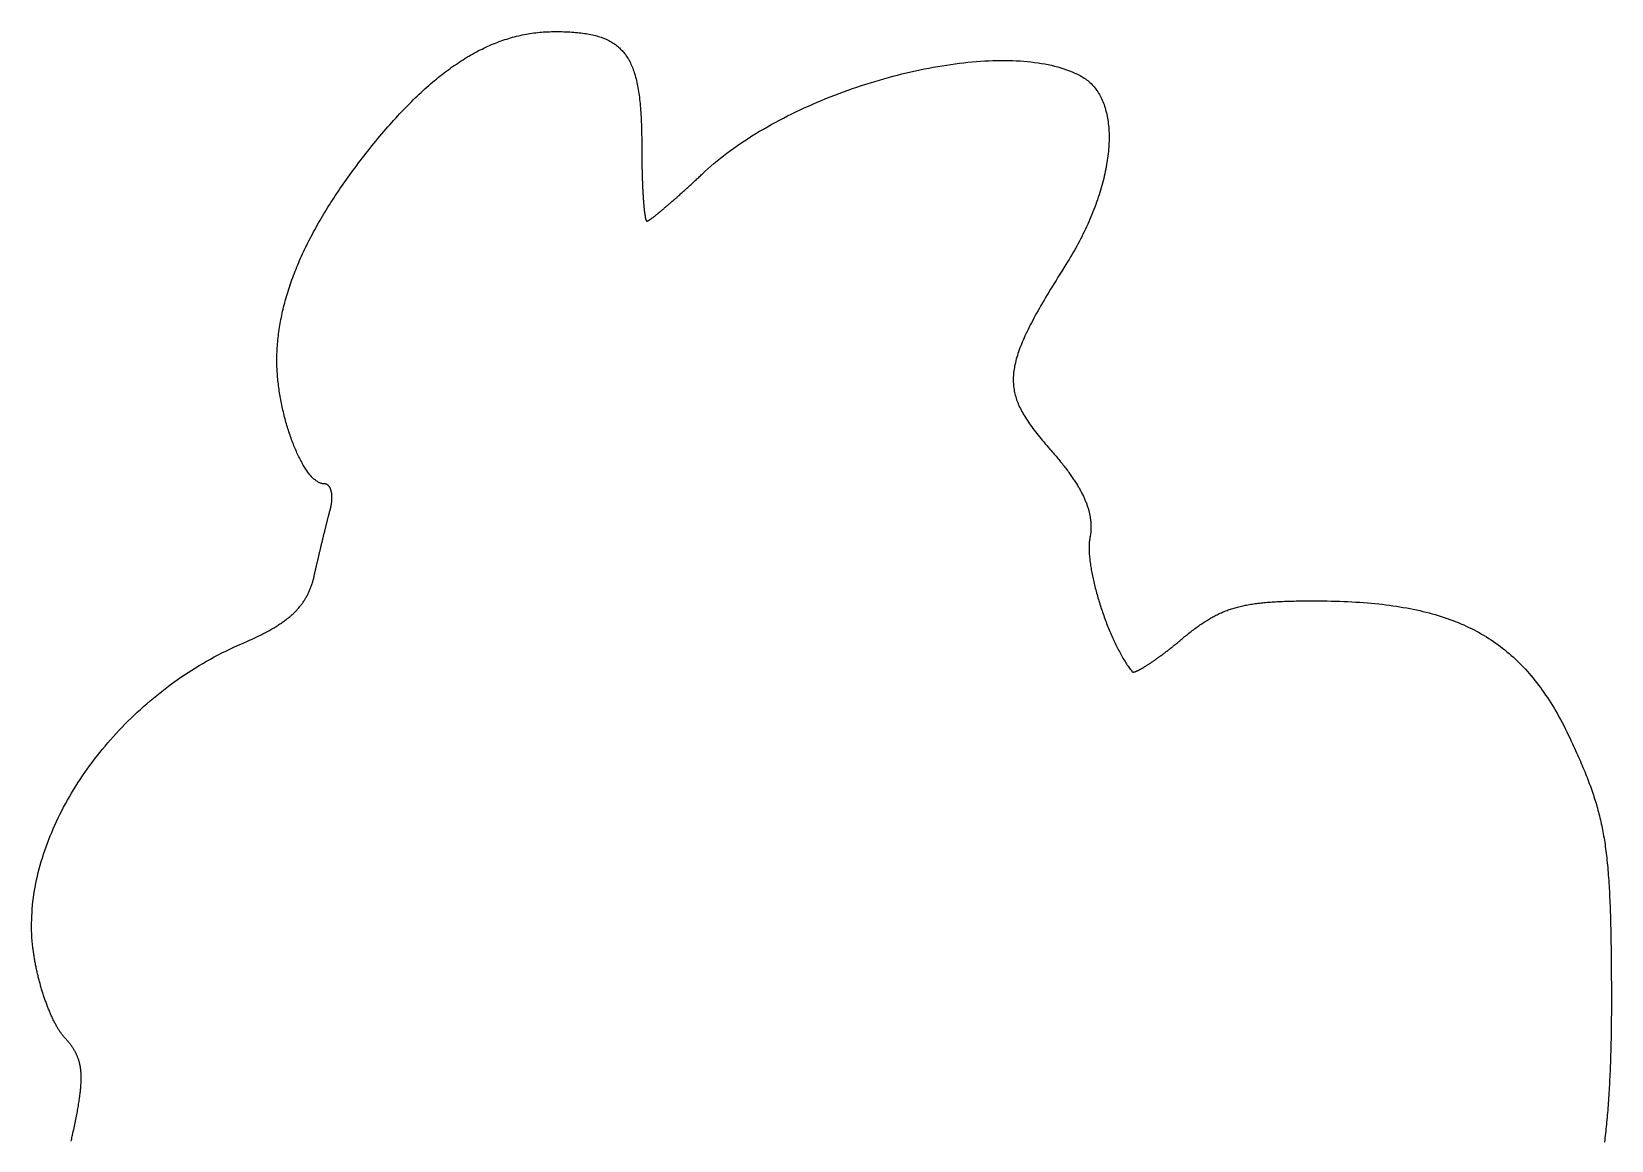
# Model space of a CAD drawing. Extents: x 329 to 438, y 296 to 448.
# Drawn here: x 330 to 438.2, y 371.8 to 447.8 of the extents above; entities that cross this region are included whole.
import ezdxf

# ---------------------------------------------------------------- set-up
doc = ezdxf.new("R2010")
doc.units = 0
doc.layers.get('0').update_dxf_attribs({"linetype": 'CONTINUOUS'})

msp = doc.modelspace()

# ---------------------------------------------------------------- linework, layer by layer
at = {"color": 7}
msp.add_polyline3d([(332.686, 371.766, 0), (332.706, 371.852, 0), (332.726, 371.938, 0), (332.745, 372.023, 0), (332.764, 372.107, 0), (332.782, 372.191, 0), (332.808, 372.309, 0), (332.835, 372.435, 0), (332.862, 372.56, 0), (332.888, 372.682, 0), (332.913, 372.802, 0), (332.938, 372.92, 0), (332.962, 373.037, 0), (332.986, 373.151, 0), (333.009, 373.264, 0), (333.031, 373.375, 0), (333.052, 373.485, 0), (333.073, 373.592, 0), (333.093, 373.698, 0), (333.113, 373.802, 0), (333.131, 373.904, 0), (333.149, 374.005, 0), (333.167, 374.104, 0), (333.184, 374.202, 0), (333.2, 374.298, 0), (333.215, 374.392, 0), (333.23, 374.485, 0), (333.244, 374.577, 0), (333.257, 374.666, 0), (333.27, 374.755, 0), (333.282, 374.842, 0), (333.293, 374.928, 0), (333.304, 375.012, 0), (333.314, 375.095, 0), (333.323, 375.176, 0), (333.332, 375.257, 0), (333.339, 375.335, 0), (333.346, 375.413, 0), (333.353, 375.49, 0), (333.359, 375.565, 0), (333.363, 375.639, 0), (333.368, 375.712, 0), (333.371, 375.784, 0), (333.374, 375.854, 0), (333.376, 375.924, 0), (333.378, 375.992, 0), (333.378, 376.06, 0), (333.378, 376.126, 0), (333.377, 376.192, 0), (333.376, 376.256, 0), (333.374, 376.32, 0), (333.371, 376.382, 0), (333.367, 376.444, 0), (333.362, 376.505, 0), (333.357, 376.565, 0), (333.351, 376.624, 0), (333.345, 376.683, 0), (333.337, 376.74, 0), (333.329, 376.797, 0), (333.32, 376.853, 0), (333.31, 376.909, 0), (333.3, 376.964, 0), (333.289, 377.018, 0), (333.277, 377.071, 0), (333.264, 377.124, 0), (333.251, 377.176, 0), (333.236, 377.228, 0), (333.221, 377.279, 0), (333.205, 377.33, 0), (333.189, 377.38, 0), (333.172, 377.43, 0), (333.153, 377.479, 0), (333.134, 377.528, 0), (333.115, 377.577, 0), (333.094, 377.625, 0), (333.073, 377.673, 0), (333.051, 377.72, 0), (333.028, 377.768, 0), (333.005, 377.815, 0), (332.98, 377.861, 0), (332.955, 377.908, 0), (332.929, 377.954, 0), (332.902, 378.001, 0), (332.875, 378.047, 0), (332.846, 378.093, 0), (332.817, 378.138, 0), (332.787, 378.184, 0), (332.756, 378.23, 0), (332.724, 378.276, 0), (332.692, 378.321, 0), (332.659, 378.367, 0), (332.625, 378.413, 0), (332.59, 378.459, 0), (332.554, 378.505, 0), (332.517, 378.551, 0), (332.48, 378.597, 0), (332.442, 378.643, 0), (332.403, 378.69, 0), (332.363, 378.737, 0), (332.322, 378.784, 0), (332.28, 378.831, 0), (332.238, 378.879, 0), (332.198, 378.924, 0), (332.169, 378.956, 0), (332.141, 378.989, 0), (332.113, 379.023, 0), (332.084, 379.059, 0), (332.056, 379.095, 0), (332.028, 379.132, 0), (331.999, 379.171, 0), (331.971, 379.21, 0), (331.943, 379.251, 0), (331.914, 379.293, 0), (331.886, 379.335, 0), (331.858, 379.379, 0), (331.829, 379.423, 0), (331.801, 379.469, 0), (331.773, 379.515, 0), (331.745, 379.563, 0), (331.717, 379.611, 0), (331.689, 379.66, 0), (331.661, 379.71, 0), (331.633, 379.761, 0), (331.605, 379.813, 0), (331.577, 379.866, 0), (331.549, 379.919, 0), (331.521, 379.973, 0), (331.494, 380.028, 0), (331.466, 380.084, 0), (331.439, 380.141, 0), (331.412, 380.198, 0), (331.384, 380.256, 0), (331.357, 380.315, 0), (331.33, 380.375, 0), (331.303, 380.435, 0), (331.277, 380.496, 0), (331.25, 380.557, 0), (331.224, 380.619, 0), (331.197, 380.682, 0), (331.171, 380.746, 0), (331.145, 380.81, 0), (331.119, 380.875, 0), (331.094, 380.94, 0), (331.068, 381.006, 0), (331.043, 381.072, 0), (331.017, 381.139, 0), (330.992, 381.207, 0), (330.967, 381.274, 0), (330.943, 381.343, 0), (330.918, 381.412, 0), (330.894, 381.481, 0), (330.87, 381.551, 0), (330.846, 381.621, 0), (330.823, 381.692, 0), (330.799, 381.763, 0), (330.776, 381.835, 0), (330.753, 381.907, 0), (330.73, 381.979, 0), (330.708, 382.051, 0), (330.685, 382.124, 0), (330.663, 382.198, 0), (330.642, 382.271, 0), (330.62, 382.345, 0), (330.599, 382.419, 0), (330.578, 382.494, 0), (330.557, 382.568, 0), (330.537, 382.643, 0), (330.517, 382.718, 0), (330.497, 382.794, 0), (330.478, 382.869, 0), (330.458, 382.945, 0), (330.439, 383.021, 0), (330.421, 383.096, 0), (330.403, 383.173, 0), (330.385, 383.249, 0), (330.367, 383.325, 0), (330.35, 383.402, 0), (330.333, 383.478, 0), (330.316, 383.555, 0), (330.3, 383.631, 0), (330.284, 383.708, 0), (330.268, 383.785, 0), (330.253, 383.861, 0), (330.238, 383.938, 0), (330.223, 384.015, 0), (330.209, 384.091, 0), (330.196, 384.168, 0), (330.182, 384.244, 0), (330.169, 384.321, 0), (330.157, 384.397, 0), (330.144, 384.473, 0), (330.133, 384.549, 0), (330.121, 384.625, 0), (330.11, 384.701, 0), (330.1, 384.776, 0), (330.09, 384.852, 0), (330.08, 384.927, 0), (330.071, 385.002, 0), (330.062, 385.077, 0), (330.044, 385.246, 0), (330.021, 385.487, 0), (330.004, 385.73, 0), (329.991, 385.973, 0), (329.982, 386.217, 0), (329.978, 386.462, 0), (329.979, 386.707, 0), (329.984, 386.953, 0), (329.993, 387.2, 0), (330.007, 387.447, 0), (330.025, 387.695, 0), (330.048, 387.943, 0), (330.074, 388.192, 0), (330.105, 388.441, 0), (330.141, 388.691, 0), (330.18, 388.94, 0), (330.224, 389.19, 0), (330.271, 389.44, 0), (330.323, 389.69, 0), (330.379, 389.941, 0), (330.439, 390.191, 0), (330.503, 390.441, 0), (330.571, 390.692, 0), (330.642, 390.942, 0), (330.718, 391.192, 0), (330.798, 391.442, 0), (330.881, 391.692, 0), (330.968, 391.941, 0), (331.059, 392.19, 0), (331.154, 392.439, 0), (331.253, 392.687, 0), (331.355, 392.935, 0), (331.46, 393.183, 0), (331.57, 393.429, 0), (331.683, 393.676, 0), (331.799, 393.921, 0), (331.92, 394.166, 0), (332.043, 394.41, 0), (332.17, 394.654, 0), (332.301, 394.896, 0), (332.434, 395.138, 0), (332.572, 395.379, 0), (332.712, 395.619, 0), (332.856, 395.857, 0), (333.003, 396.095, 0), (333.154, 396.332, 0), (333.307, 396.567, 0), (333.464, 396.802, 0), (333.624, 397.035, 0), (333.787, 397.266, 0), (333.953, 397.497, 0), (334.122, 397.726, 0), (334.294, 397.954, 0), (334.469, 398.18, 0), (334.647, 398.404, 0), (334.828, 398.627, 0), (335.012, 398.849, 0), (335.199, 399.069, 0), (335.388, 399.287, 0), (335.581, 399.503, 0), (335.776, 399.718, 0), (335.974, 399.931, 0), (336.174, 400.142, 0), (336.378, 400.351, 0), (336.583, 400.558, 0), (336.792, 400.763, 0), (337.003, 400.965, 0), (337.216, 401.166, 0), (337.432, 401.365, 0), (337.651, 401.561, 0), (337.872, 401.755, 0), (338.095, 401.947, 0), (338.321, 402.137, 0), (338.549, 402.324, 0), (338.78, 402.508, 0), (339.012, 402.691, 0), (339.247, 402.87, 0), (339.484, 403.047, 0), (339.724, 403.222, 0), (339.965, 403.394, 0), (340.209, 403.563, 0), (340.455, 403.729, 0), (340.703, 403.893, 0), (340.952, 404.053, 0), (341.204, 404.211, 0), (341.458, 404.366, 0), (341.714, 404.518, 0), (341.971, 404.667, 0), (342.231, 404.812, 0), (342.492, 404.955, 0), (342.756, 405.094, 0), (343.02, 405.231, 0), (343.287, 405.363, 0), (343.556, 405.493, 0), (343.826, 405.619, 0), (344.097, 405.742, 0), (344.371, 405.862, 0), (344.478, 405.908, 0), (344.577, 405.951, 0), (344.675, 405.994, 0), (344.772, 406.037, 0), (344.867, 406.08, 0), (344.961, 406.122, 0), (345.054, 406.165, 0), (345.146, 406.207, 0), (345.236, 406.249, 0), (345.325, 406.292, 0), (345.413, 406.334, 0), (345.5, 406.376, 0), (345.586, 406.418, 0), (345.67, 406.46, 0), (345.753, 406.502, 0), (345.835, 406.544, 0), (345.916, 406.586, 0), (345.996, 406.628, 0), (346.075, 406.67, 0), (346.152, 406.712, 0), (346.229, 406.754, 0), (346.304, 406.796, 0), (346.378, 406.838, 0), (346.451, 406.88, 0), (346.523, 406.922, 0), (346.594, 406.964, 0), (346.663, 407.006, 0), (346.732, 407.048, 0), (346.8, 407.091, 0), (346.866, 407.133, 0), (346.932, 407.176, 0), (346.996, 407.218, 0), (347.06, 407.261, 0), (347.122, 407.303, 0), (347.183, 407.346, 0), (347.244, 407.389, 0), (347.303, 407.432, 0), (347.362, 407.476, 0), (347.419, 407.519, 0), (347.476, 407.563, 0), (347.531, 407.606, 0), (347.586, 407.65, 0), (347.639, 407.694, 0), (347.692, 407.738, 0), (347.744, 407.783, 0), (347.794, 407.828, 0), (347.844, 407.872, 0), (347.893, 407.917, 0), (347.941, 407.963, 0), (347.989, 408.008, 0), (348.035, 408.054, 0), (348.08, 408.1, 0), (348.125, 408.146, 0), (348.169, 408.193, 0), (348.211, 408.24, 0), (348.253, 408.287, 0), (348.295, 408.334, 0), (348.335, 408.382, 0), (348.375, 408.429, 0), (348.413, 408.478, 0), (348.451, 408.526, 0), (348.488, 408.575, 0), (348.525, 408.624, 0), (348.56, 408.674, 0), (348.595, 408.724, 0), (348.629, 408.774, 0), (348.662, 408.825, 0), (348.695, 408.876, 0), (348.727, 408.927, 0), (348.758, 408.979, 0), (348.788, 409.031, 0), (348.818, 409.083, 0), (348.847, 409.136, 0), (348.875, 409.19, 0), (348.903, 409.244, 0), (348.93, 409.298, 0), (348.956, 409.352, 0), (348.982, 409.408, 0), (349.007, 409.463, 0), (349.031, 409.519, 0), (349.055, 409.576, 0), (349.078, 409.633, 0), (349.1, 409.69, 0), (349.122, 409.748, 0), (349.143, 409.806, 0), (349.164, 409.865, 0), (349.184, 409.925, 0), (349.203, 409.985, 0), (349.222, 410.045, 0), (349.24, 410.106, 0), (349.258, 410.168, 0), (349.275, 410.23, 0), (349.292, 410.293, 0), (349.308, 410.356, 0), (349.324, 410.42, 0), (349.339, 410.485, 0), (349.352, 410.544, 0), (349.363, 410.592, 0), (349.374, 410.64, 0), (349.385, 410.689, 0), (349.396, 410.738, 0), (349.407, 410.787, 0), (349.418, 410.836, 0), (349.429, 410.886, 0), (349.44, 410.936, 0), (349.452, 410.987, 0), (349.463, 411.037, 0), (349.475, 411.088, 0), (349.487, 411.139, 0), (349.498, 411.19, 0), (349.51, 411.241, 0), (349.522, 411.293, 0), (349.534, 411.344, 0), (349.546, 411.396, 0), (349.558, 411.448, 0), (349.57, 411.5, 0), (349.582, 411.552, 0), (349.594, 411.605, 0), (349.606, 411.657, 0), (349.618, 411.71, 0), (349.631, 411.762, 0), (349.643, 411.815, 0), (349.655, 411.867, 0), (349.667, 411.92, 0), (349.68, 411.973, 0), (349.692, 412.026, 0), (349.705, 412.079, 0), (349.717, 412.131, 0), (349.73, 412.184, 0), (349.742, 412.237, 0), (349.755, 412.29, 0), (349.767, 412.343, 0), (349.78, 412.395, 0), (349.792, 412.448, 0), (349.805, 412.5, 0), (349.817, 412.553, 0), (349.83, 412.605, 0), (349.842, 412.658, 0), (349.855, 412.71, 0), (349.867, 412.762, 0), (349.879, 412.814, 0), (349.892, 412.866, 0), (349.904, 412.917, 0), (349.917, 412.969, 0), (349.929, 413.02, 0), (349.941, 413.071, 0), (349.954, 413.122, 0), (349.966, 413.173, 0), (349.978, 413.223, 0), (349.991, 413.273, 0), (350.003, 413.323, 0), (350.015, 413.373, 0), (350.027, 413.423, 0), (350.039, 413.472, 0), (350.051, 413.521, 0), (350.063, 413.57, 0), (350.075, 413.618, 0), (350.087, 413.666, 0), (350.098, 413.714, 0), (350.11, 413.761, 0), (350.122, 413.808, 0), (350.133, 413.855, 0), (350.145, 413.901, 0), (350.156, 413.947, 0), (350.168, 413.993, 0), (350.179, 414.038, 0), (350.19, 414.083, 0), (350.201, 414.127, 0), (350.212, 414.171, 0), (350.223, 414.214, 0), (350.234, 414.257, 0), (350.245, 414.3, 0), (350.256, 414.342, 0), (350.266, 414.383, 0), (350.277, 414.425, 0), (350.287, 414.465, 0), (350.297, 414.505, 0), (350.307, 414.545, 0), (350.317, 414.584, 0), (350.327, 414.622, 0), (350.337, 414.66, 0), (350.347, 414.698, 0), (350.356, 414.734, 0), (350.366, 414.771, 0), (350.375, 414.806, 0), (350.384, 414.841, 0), (350.393, 414.875, 0), (350.402, 414.909, 0), (350.411, 414.942, 0), (350.42, 414.975, 0), (350.428, 415.006, 0), (350.437, 415.038, 0), (350.445, 415.068, 0), (350.453, 415.098, 0), (350.461, 415.128, 0), (350.468, 415.157, 0), (350.475, 415.187, 0), (350.482, 415.216, 0), (350.489, 415.245, 0), (350.495, 415.274, 0), (350.501, 415.303, 0), (350.507, 415.332, 0), (350.512, 415.361, 0), (350.517, 415.389, 0), (350.522, 415.418, 0), (350.527, 415.446, 0), (350.531, 415.474, 0), (350.535, 415.502, 0), (350.539, 415.53, 0), (350.542, 415.557, 0), (350.546, 415.584, 0), (350.549, 415.612, 0), (350.551, 415.639, 0), (350.554, 415.665, 0), (350.556, 415.692, 0), (350.557, 415.718, 0), (350.559, 415.745, 0), (350.56, 415.77, 0), (350.561, 415.796, 0), (350.562, 415.822, 0), (350.563, 415.847, 0), (350.563, 415.872, 0), (350.563, 415.897, 0), (350.563, 415.922, 0), (350.562, 415.946, 0), (350.561, 415.97, 0), (350.56, 415.994, 0), (350.559, 416.018, 0), (350.557, 416.041, 0), (350.555, 416.064, 0), (350.553, 416.087, 0), (350.551, 416.11, 0), (350.548, 416.132, 0), (350.545, 416.154, 0), (350.542, 416.176, 0), (350.539, 416.197, 0), (350.535, 416.219, 0), (350.531, 416.24, 0), (350.527, 416.26, 0), (350.523, 416.28, 0), (350.518, 416.3, 0), (350.513, 416.32, 0), (350.508, 416.34, 0), (350.503, 416.359, 0), (350.497, 416.377, 0), (350.492, 416.396, 0), (350.486, 416.414, 0), (350.479, 416.432, 0), (350.473, 416.449, 0), (350.466, 416.466, 0), (350.459, 416.483, 0), (350.452, 416.5, 0), (350.444, 416.516, 0), (350.436, 416.531, 0), (350.429, 416.547, 0), (350.42, 416.562, 0), (350.412, 416.576, 0), (350.403, 416.591, 0), (350.394, 416.604, 0), (350.385, 416.618, 0), (350.376, 416.631, 0), (350.367, 416.644, 0), (350.357, 416.656, 0), (350.347, 416.668, 0), (350.337, 416.68, 0), (350.326, 416.691, 0), (350.316, 416.701, 0), (350.305, 416.712, 0), (350.294, 416.722, 0), (350.282, 416.731, 0), (350.271, 416.74, 0), (350.259, 416.749, 0), (350.247, 416.757, 0), (350.235, 416.765, 0), (350.223, 416.772, 0), (350.21, 416.779, 0), (350.197, 416.785, 0), (350.184, 416.791, 0), (350.171, 416.797, 0), (350.158, 416.802, 0), (350.144, 416.806, 0), (350.13, 416.81, 0), (350.116, 416.814, 0), (350.102, 416.817, 0), (350.088, 416.82, 0), (350.073, 416.822, 0), (350.058, 416.824, 0), (350.043, 416.825, 0), (350.028, 416.825, 0), (350.009, 416.826, 0), (349.965, 416.828, 0), (349.92, 416.832, 0), (349.876, 416.84, 0), (349.831, 416.851, 0), (349.786, 416.865, 0), (349.741, 416.882, 0), (349.696, 416.901, 0), (349.651, 416.923, 0), (349.605, 416.948, 0), (349.559, 416.975, 0), (349.514, 417.006, 0), (349.468, 417.039, 0), (349.422, 417.074, 0), (349.376, 417.112, 0), (349.33, 417.152, 0), (349.284, 417.195, 0), (349.238, 417.241, 0), (349.191, 417.289, 0), (349.145, 417.339, 0), (349.099, 417.391, 0), (349.053, 417.446, 0), (349.007, 417.503, 0), (348.961, 417.562, 0), (348.915, 417.623, 0), (348.87, 417.686, 0), (348.824, 417.752, 0), (348.778, 417.819, 0), (348.733, 417.889, 0), (348.688, 417.96, 0), (348.643, 418.034, 0), (348.598, 418.109, 0), (348.553, 418.186, 0), (348.509, 418.265, 0), (348.465, 418.346, 0), (348.421, 418.428, 0), (348.377, 418.512, 0), (348.333, 418.598, 0), (348.29, 418.685, 0), (348.247, 418.774, 0), (348.205, 418.865, 0), (348.163, 418.957, 0), (348.121, 419.05, 0), (348.079, 419.145, 0), (348.038, 419.241, 0), (347.997, 419.339, 0), (347.957, 419.438, 0), (347.917, 419.538, 0), (347.878, 419.639, 0), (347.839, 419.742, 0), (347.8, 419.846, 0), (347.762, 419.951, 0), (347.725, 420.057, 0), (347.688, 420.164, 0), (347.651, 420.271, 0), (347.615, 420.38, 0), (347.58, 420.49, 0), (347.545, 420.601, 0), (347.51, 420.713, 0), (347.477, 420.825, 0), (347.444, 420.938, 0), (347.411, 421.052, 0), (347.379, 421.167, 0), (347.348, 421.282, 0), (347.318, 421.398, 0), (347.288, 421.514, 0), (347.259, 421.631, 0), (347.231, 421.748, 0), (347.203, 421.866, 0), (347.176, 421.985, 0), (347.15, 422.103, 0), (347.125, 422.222, 0), (347.1, 422.342, 0), (347.076, 422.461, 0), (347.053, 422.581, 0), (347.031, 422.701, 0), (347.01, 422.821, 0), (346.99, 422.942, 0), (346.97, 423.062, 0), (346.952, 423.182, 0), (346.934, 423.303, 0), (346.917, 423.423, 0), (346.901, 423.543, 0), (346.887, 423.663, 0), (346.873, 423.783, 0), (346.86, 423.903, 0), (346.848, 424.023, 0), (346.837, 424.142, 0), (346.827, 424.261, 0), (346.818, 424.38, 0), (346.81, 424.498, 0), (346.804, 424.616, 0), (346.798, 424.733, 0), (346.794, 424.85, 0), (346.79, 424.966, 0), (346.788, 425.082, 0), (346.787, 425.197, 0), (346.787, 425.323, 0), (346.788, 425.459, 0), (346.791, 425.595, 0), (346.795, 425.732, 0), (346.8, 425.869, 0), (346.807, 426.006, 0), (346.815, 426.144, 0), (346.824, 426.281, 0), (346.834, 426.419, 0), (346.846, 426.557, 0), (346.86, 426.695, 0), (346.874, 426.834, 0), (346.89, 426.973, 0), (346.907, 427.112, 0), (346.926, 427.251, 0), (346.945, 427.39, 0), (346.967, 427.53, 0), (346.989, 427.67, 0), (347.013, 427.81, 0), (347.038, 427.95, 0), (347.064, 428.091, 0), (347.092, 428.232, 0), (347.121, 428.373, 0), (347.152, 428.514, 0), (347.183, 428.656, 0), (347.216, 428.798, 0), (347.251, 428.94, 0), (347.287, 429.083, 0), (347.324, 429.225, 0), (347.362, 429.368, 0), (347.402, 429.511, 0), (347.443, 429.655, 0), (347.485, 429.798, 0), (347.529, 429.942, 0), (347.574, 430.087, 0), (347.621, 430.231, 0), (347.669, 430.376, 0), (347.718, 430.521, 0), (347.768, 430.666, 0), (347.82, 430.812, 0), (347.873, 430.958, 0), (347.928, 431.104, 0), (347.984, 431.251, 0), (348.041, 431.397, 0), (348.099, 431.544, 0), (348.159, 431.692, 0), (348.22, 431.839, 0), (348.283, 431.987, 0), (348.347, 432.135, 0), (348.412, 432.284, 0), (348.479, 432.433, 0), (348.547, 432.582, 0), (348.616, 432.731, 0), (348.687, 432.881, 0), (348.759, 433.031, 0), (348.832, 433.181, 0), (348.907, 433.332, 0), (348.983, 433.483, 0), (349.061, 433.634, 0), (349.14, 433.786, 0), (349.22, 433.938, 0), (349.301, 434.09, 0), (349.384, 434.242, 0), (349.469, 434.395, 0), (349.554, 434.548, 0), (349.641, 434.702, 0), (349.73, 434.856, 0), (349.819, 435.01, 0), (349.91, 435.164, 0), (350.003, 435.319, 0), (350.097, 435.474, 0), (350.192, 435.63, 0), (350.289, 435.786, 0), (350.387, 435.942, 0), (350.486, 436.098, 0), (350.587, 436.255, 0), (350.689, 436.413, 0), (350.792, 436.57, 0), (350.897, 436.728, 0), (351.003, 436.886, 0), (351.111, 437.045, 0), (351.219, 437.204, 0), (351.33, 437.363, 0), (351.441, 437.523, 0), (351.555, 437.683, 0), (351.669, 437.843, 0), (351.785, 438.004, 0), (351.902, 438.165, 0), (352.021, 438.327, 0), (352.141, 438.489, 0), (352.262, 438.651, 0), (352.385, 438.814, 0), (352.509, 438.977, 0), (352.634, 439.14, 0), (352.761, 439.304, 0), (352.889, 439.468, 0), (353.019, 439.632, 0), (353.157, 439.806, 0), (353.295, 439.978, 0), (353.433, 440.148, 0), (353.571, 440.317, 0), (353.708, 440.483, 0), (353.845, 440.647, 0), (353.982, 440.809, 0), (354.118, 440.97, 0), (354.254, 441.128, 0), (354.39, 441.285, 0), (354.526, 441.439, 0), (354.661, 441.591, 0), (354.796, 441.742, 0), (354.931, 441.891, 0), (355.066, 442.037, 0), (355.2, 442.182, 0), (355.334, 442.325, 0), (355.468, 442.466, 0), (355.602, 442.604, 0), (355.735, 442.741, 0), (355.869, 442.877, 0), (356.002, 443.01, 0), (356.135, 443.141, 0), (356.267, 443.27, 0), (356.4, 443.398, 0), (356.532, 443.523, 0), (356.665, 443.647, 0), (356.797, 443.769, 0), (356.929, 443.888, 0), (357.06, 444.006, 0), (357.192, 444.122, 0), (357.323, 444.237, 0), (357.455, 444.349, 0), (357.586, 444.459, 0), (357.717, 444.568, 0), (357.848, 444.675, 0), (357.979, 444.779, 0), (358.11, 444.882, 0), (358.241, 444.984, 0), (358.371, 445.083, 0), (358.502, 445.18, 0), (358.633, 445.276, 0), (358.763, 445.37, 0), (358.893, 445.462, 0), (359.024, 445.552, 0), (359.154, 445.64, 0), (359.284, 445.727, 0), (359.414, 445.811, 0), (359.545, 445.894, 0), (359.675, 445.975, 0), (359.805, 446.055, 0), (359.935, 446.132, 0), (360.065, 446.208, 0), (360.195, 446.282, 0), (360.325, 446.354, 0), (360.455, 446.424, 0), (360.586, 446.492, 0), (360.716, 446.559, 0), (360.846, 446.624, 0), (360.976, 446.687, 0), (361.107, 446.749, 0), (361.237, 446.809, 0), (361.367, 446.866, 0), (361.498, 446.923, 0), (361.628, 446.977, 0), (361.759, 447.03, 0), (361.89, 447.081, 0), (362.02, 447.13, 0), (362.151, 447.177, 0), (362.282, 447.223, 0), (362.413, 447.267, 0), (362.545, 447.309, 0), (362.676, 447.35, 0), (362.807, 447.389, 0), (362.939, 447.426, 0), (363.071, 447.461, 0), (363.203, 447.495, 0), (363.335, 447.527, 0), (363.467, 447.558, 0), (363.599, 447.586, 0), (363.732, 447.613, 0), (363.864, 447.639, 0), (363.997, 447.662, 0), (364.13, 447.684, 0), (364.263, 447.704, 0), (364.397, 447.723, 0), (364.53, 447.74, 0), (364.664, 447.755, 0), (364.798, 447.769, 0), (364.933, 447.781, 0), (365.067, 447.791, 0), (365.202, 447.8, 0), (365.337, 447.807, 0), (365.472, 447.812, 0), (365.608, 447.816, 0), (365.743, 447.818, 0), (365.883, 447.819, 0), (366.031, 447.819, 0), (366.176, 447.817, 0), (366.319, 447.815, 0), (366.459, 447.811, 0), (366.598, 447.807, 0), (366.734, 447.801, 0), (366.867, 447.794, 0), (366.999, 447.786, 0), (367.128, 447.777, 0), (367.255, 447.767, 0), (367.38, 447.756, 0), (367.503, 447.743, 0), (367.623, 447.73, 0), (367.742, 447.715, 0), (367.858, 447.699, 0), (367.972, 447.681, 0), (368.084, 447.662, 0), (368.194, 447.642, 0), (368.302, 447.621, 0), (368.408, 447.598, 0), (368.512, 447.574, 0), (368.614, 447.548, 0), (368.714, 447.521, 0), (368.812, 447.492, 0), (368.908, 447.462, 0), (369.002, 447.431, 0), (369.094, 447.397, 0), (369.185, 447.363, 0), (369.273, 447.327, 0), (369.359, 447.289, 0), (369.444, 447.249, 0), (369.527, 447.208, 0), (369.608, 447.166, 0), (369.687, 447.121, 0), (369.765, 447.075, 0), (369.84, 447.027, 0), (369.914, 446.978, 0), (369.986, 446.927, 0), (370.057, 446.873, 0), (370.126, 446.819, 0), (370.193, 446.762, 0), (370.258, 446.703, 0), (370.322, 446.643, 0), (370.384, 446.58, 0), (370.445, 446.516, 0), (370.503, 446.45, 0), (370.561, 446.382, 0), (370.617, 446.311, 0), (370.671, 446.239, 0), (370.724, 446.165, 0), (370.775, 446.089, 0), (370.824, 446.011, 0), (370.873, 445.93, 0), (370.919, 445.848, 0), (370.965, 445.763, 0), (371.009, 445.676, 0), (371.051, 445.587, 0), (371.092, 445.496, 0), (371.132, 445.402, 0), (371.17, 445.307, 0), (371.207, 445.209, 0), (371.243, 445.109, 0), (371.277, 445.006, 0), (371.31, 444.901, 0), (371.342, 444.794, 0), (371.373, 444.684, 0), (371.402, 444.572, 0), (371.43, 444.458, 0), (371.457, 444.341, 0), (371.483, 444.222, 0), (371.507, 444.1, 0), (371.53, 443.975, 0), (371.553, 443.849, 0), (371.574, 443.719, 0), (371.594, 443.587, 0), (371.612, 443.453, 0), (371.63, 443.315, 0), (371.647, 443.176, 0), (371.663, 443.033, 0), (371.677, 442.888, 0), (371.691, 442.74, 0), (371.704, 442.589, 0), (371.715, 442.436, 0), (371.726, 442.28, 0), (371.736, 442.121, 0), (371.745, 441.959, 0), (371.753, 441.795, 0), (371.76, 441.627, 0), (371.766, 441.457, 0), (371.771, 441.284, 0), (371.776, 441.108, 0), (371.78, 440.929, 0), (371.783, 440.746, 0), (371.785, 440.561, 0), (371.786, 440.373, 0), (371.787, 440.182, 0), (371.787, 440.062, 0), (371.787, 439.972, 0), (371.787, 439.882, 0), (371.787, 439.793, 0), (371.788, 439.704, 0), (371.788, 439.615, 0), (371.789, 439.527, 0), (371.79, 439.439, 0), (371.79, 439.352, 0), (371.791, 439.265, 0), (371.792, 439.179, 0), (371.794, 439.093, 0), (371.795, 439.007, 0), (371.796, 438.922, 0), (371.797, 438.838, 0), (371.799, 438.754, 0), (371.801, 438.671, 0), (371.802, 438.588, 0), (371.804, 438.505, 0), (371.806, 438.424, 0), (371.808, 438.343, 0), (371.81, 438.262, 0), (371.812, 438.182, 0), (371.814, 438.103, 0), (371.816, 438.024, 0), (371.819, 437.946, 0), (371.821, 437.869, 0), (371.824, 437.792, 0), (371.826, 437.716, 0), (371.829, 437.641, 0), (371.832, 437.566, 0), (371.835, 437.492, 0), (371.837, 437.419, 0), (371.84, 437.347, 0), (371.844, 437.275, 0), (371.847, 437.204, 0), (371.85, 437.134, 0), (371.853, 437.065, 0), (371.857, 436.996, 0), (371.86, 436.929, 0), (371.864, 436.862, 0), (371.867, 436.796, 0), (371.871, 436.731, 0), (371.874, 436.667, 0), (371.878, 436.603, 0), (371.882, 436.541, 0), (371.886, 436.479, 0), (371.89, 436.418, 0), (371.894, 436.359, 0), (371.898, 436.3, 0), (371.902, 436.242, 0), (371.907, 436.185, 0), (371.911, 436.129, 0), (371.915, 436.074, 0), (371.92, 436.02, 0), (371.924, 435.967, 0), (371.929, 435.915, 0), (371.933, 435.865, 0), (371.938, 435.815, 0), (371.943, 435.766, 0), (371.947, 435.719, 0), (371.952, 435.672, 0), (371.957, 435.627, 0), (371.962, 435.582, 0), (371.967, 435.539, 0), (371.972, 435.497, 0), (371.977, 435.456, 0), (371.982, 435.416, 0), (371.987, 435.378, 0), (371.992, 435.34, 0), (371.998, 435.304, 0), (372.003, 435.269, 0), (372.008, 435.235, 0), (372.014, 435.203, 0), (372.019, 435.172, 0), (372.025, 435.142, 0), (372.03, 435.113, 0), (372.036, 435.086, 0), (372.041, 435.059, 0), (372.047, 435.035, 0), (372.052, 435.011, 0), (372.058, 434.989, 0), (372.064, 434.968, 0), (372.07, 434.949, 0), (372.075, 434.931, 0), (372.081, 434.914, 0), (372.087, 434.899, 0), (372.093, 434.885, 0), (372.099, 434.872, 0), (372.105, 434.861, 0), (372.111, 434.852, 0), (372.117, 434.844, 0), (372.123, 434.837, 0), (372.129, 434.832, 0), (372.135, 434.828, 0), (372.141, 434.826, 0), (372.147, 434.826, 0), (372.154, 434.826, 0), (372.162, 434.828, 0), (372.171, 434.83, 0), (372.18, 434.834, 0), (372.191, 434.838, 0), (372.202, 434.843, 0), (372.215, 434.849, 0), (372.228, 434.856, 0), (372.243, 434.864, 0), (372.258, 434.873, 0), (372.274, 434.883, 0), (372.291, 434.893, 0), (372.309, 434.905, 0), (372.328, 434.917, 0), (372.348, 434.93, 0), (372.368, 434.944, 0), (372.39, 434.959, 0), (372.412, 434.975, 0), (372.435, 434.991, 0), (372.459, 435.009, 0), (372.483, 435.027, 0), (372.509, 435.046, 0), (372.535, 435.065, 0), (372.562, 435.086, 0), (372.59, 435.107, 0), (372.619, 435.129, 0), (372.648, 435.152, 0), (372.678, 435.175, 0), (372.709, 435.2, 0), (372.741, 435.225, 0), (372.773, 435.25, 0), (372.806, 435.277, 0), (372.84, 435.304, 0), (372.874, 435.332, 0), (372.909, 435.36, 0), (372.945, 435.389, 0), (372.981, 435.419, 0), (373.019, 435.45, 0), (373.056, 435.481, 0), (373.095, 435.513, 0), (373.134, 435.546, 0), (373.173, 435.579, 0), (373.214, 435.613, 0), (373.254, 435.647, 0), (373.296, 435.682, 0), (373.338, 435.718, 0), (373.381, 435.754, 0), (373.424, 435.791, 0), (373.468, 435.828, 0), (373.512, 435.866, 0), (373.557, 435.905, 0), (373.602, 435.944, 0), (373.648, 435.984, 0), (373.694, 436.024, 0), (373.741, 436.065, 0), (373.789, 436.106, 0), (373.837, 436.148, 0), (373.885, 436.191, 0), (373.934, 436.234, 0), (373.983, 436.277, 0), (374.033, 436.321, 0), (374.083, 436.365, 0), (374.134, 436.41, 0), (374.185, 436.455, 0), (374.236, 436.501, 0), (374.288, 436.548, 0), (374.34, 436.594, 0), (374.393, 436.641, 0), (374.446, 436.689, 0), (374.5, 436.737, 0), (374.553, 436.785, 0), (374.607, 436.834, 0), (374.662, 436.883, 0), (374.717, 436.933, 0), (374.772, 436.983, 0), (374.827, 437.034, 0), (374.883, 437.084, 0), (374.939, 437.135, 0), (374.995, 437.187, 0), (375.052, 437.239, 0), (375.109, 437.291, 0), (375.166, 437.343, 0), (375.223, 437.396, 0), (375.281, 437.449, 0), (375.339, 437.503, 0), (375.397, 437.557, 0), (375.455, 437.611, 0), (375.514, 437.665, 0), (375.573, 437.72, 0), (375.631, 437.775, 0), (375.691, 437.83, 0), (375.75, 437.885, 0), (375.809, 437.941, 0), (375.869, 437.997, 0), (375.929, 438.053, 0), (375.988, 438.109, 0), (376.117, 438.229, 0), (376.319, 438.414, 0), (376.527, 438.598, 0), (376.739, 438.78, 0), (376.955, 438.96, 0), (377.176, 439.139, 0), (377.401, 439.315, 0), (377.631, 439.491, 0), (377.864, 439.664, 0), (378.101, 439.835, 0), (378.343, 440.005, 0), (378.588, 440.173, 0), (378.836, 440.339, 0), (379.088, 440.503, 0), (379.344, 440.666, 0), (379.603, 440.826, 0), (379.865, 440.984, 0), (380.13, 441.14, 0), (380.399, 441.295, 0), (380.67, 441.447, 0), (380.944, 441.597, 0), (381.22, 441.745, 0), (381.5, 441.891, 0), (381.781, 442.034, 0), (382.065, 442.176, 0), (382.352, 442.315, 0), (382.64, 442.452, 0), (382.931, 442.587, 0), (383.223, 442.719, 0), (383.518, 442.849, 0), (383.814, 442.977, 0), (384.111, 443.102, 0), (384.41, 443.225, 0), (384.711, 443.345, 0), (385.013, 443.463, 0), (385.316, 443.579, 0), (385.62, 443.692, 0), (385.925, 443.802, 0), (386.231, 443.91, 0), (386.538, 444.015, 0), (386.846, 444.118, 0), (387.153, 444.217, 0), (387.462, 444.315, 0), (387.771, 444.409, 0), (388.08, 444.501, 0), (388.389, 444.59, 0), (388.698, 444.676, 0), (389.007, 444.759, 0), (389.316, 444.84, 0), (389.625, 444.917, 0), (389.933, 444.992, 0), (390.241, 445.063, 0), (390.548, 445.132, 0), (390.854, 445.198, 0), (391.16, 445.261, 0), (391.464, 445.32, 0), (391.768, 445.377, 0), (392.07, 445.43, 0), (392.371, 445.481, 0), (392.671, 445.528, 0), (392.969, 445.572, 0), (393.266, 445.613, 0), (393.561, 445.65, 0), (393.854, 445.684, 0), (394.146, 445.715, 0), (394.435, 445.743, 0), (394.722, 445.767, 0), (395.008, 445.788, 0), (395.29, 445.806, 0), (395.571, 445.82, 0), (395.848, 445.83, 0), (396.123, 445.837, 0), (396.396, 445.841, 0), (396.665, 445.841, 0), (396.932, 445.838, 0), (397.195, 445.83, 0), (397.456, 445.82, 0), (397.713, 445.805, 0), (397.967, 445.787, 0), (398.217, 445.765, 0), (398.463, 445.74, 0), (398.706, 445.711, 0), (398.945, 445.678, 0), (399.18, 445.641, 0), (399.411, 445.6, 0), (399.638, 445.555, 0), (399.861, 445.507, 0), (400.08, 445.454, 0), (400.294, 445.398, 0), (400.503, 445.338, 0), (400.708, 445.273, 0), (400.908, 445.205, 0), (401.103, 445.132, 0), (401.293, 445.056, 0), (401.478, 444.975, 0), (401.658, 444.89, 0), (401.832, 444.801, 0), (401.933, 444.746, 0), (402.021, 444.693, 0), (402.108, 444.638, 0), (402.192, 444.58, 0), (402.275, 444.519, 0), (402.355, 444.456, 0), (402.433, 444.39, 0), (402.508, 444.322, 0), (402.582, 444.251, 0), (402.653, 444.178, 0), (402.723, 444.103, 0), (402.79, 444.025, 0), (402.855, 443.945, 0), (402.918, 443.862, 0), (402.979, 443.777, 0), (403.037, 443.69, 0), (403.094, 443.601, 0), (403.148, 443.51, 0), (403.2, 443.416, 0), (403.25, 443.32, 0), (403.298, 443.222, 0), (403.344, 443.123, 0), (403.387, 443.021, 0), (403.429, 442.917, 0), (403.468, 442.811, 0), (403.505, 442.703, 0), (403.54, 442.593, 0), (403.573, 442.481, 0), (403.604, 442.367, 0), (403.633, 442.252, 0), (403.66, 442.134, 0), (403.684, 442.015, 0), (403.707, 441.895, 0), (403.727, 441.772, 0), (403.746, 441.648, 0), (403.762, 441.522, 0), (403.776, 441.394, 0), (403.788, 441.265, 0), (403.798, 441.134, 0), (403.805, 441.002, 0), (403.811, 440.868, 0), (403.815, 440.733, 0), (403.816, 440.596, 0), (403.816, 440.458, 0), (403.813, 440.319, 0), (403.808, 440.178, 0), (403.801, 440.035, 0), (403.793, 439.892, 0), (403.782, 439.747, 0), (403.769, 439.601, 0), (403.754, 439.454, 0), (403.736, 439.305, 0), (403.717, 439.155, 0), (403.696, 439.004, 0), (403.673, 438.853, 0), (403.647, 438.7, 0), (403.62, 438.546, 0), (403.59, 438.39, 0), (403.559, 438.234, 0), (403.525, 438.077, 0), (403.49, 437.92, 0), (403.452, 437.761, 0), (403.412, 437.601, 0), (403.37, 437.44, 0), (403.327, 437.279, 0), (403.281, 437.117, 0), (403.233, 436.954, 0), (403.183, 436.791, 0), (403.131, 436.626, 0), (403.077, 436.461, 0), (403.021, 436.296, 0), (402.963, 436.13, 0), (402.903, 435.963, 0), (402.841, 435.796, 0), (402.777, 435.628, 0), (402.711, 435.46, 0), (402.643, 435.291, 0), (402.573, 435.122, 0), (402.501, 434.952, 0), (402.427, 434.782, 0), (402.351, 434.612, 0), (402.273, 434.441, 0), (402.193, 434.271, 0), (402.111, 434.099, 0), (402.027, 433.928, 0), (401.941, 433.757, 0), (401.853, 433.585, 0), (401.763, 433.413, 0), (401.671, 433.241, 0), (401.577, 433.069, 0), (401.481, 432.897, 0), (401.383, 432.725, 0), (401.283, 432.553, 0), (401.181, 432.381, 0), (401.078, 432.209, 0), (400.972, 432.038, 0), (400.855, 431.851, 0), (400.714, 431.628, 0), (400.576, 431.408, 0), (400.441, 431.192, 0), (400.309, 430.979, 0), (400.18, 430.77, 0), (400.054, 430.565, 0), (399.931, 430.363, 0), (399.81, 430.164, 0), (399.692, 429.969, 0), (399.577, 429.777, 0), (399.465, 429.589, 0), (399.356, 429.403, 0), (399.25, 429.221, 0), (399.146, 429.042, 0), (399.045, 428.865, 0), (398.947, 428.692, 0), (398.852, 428.521, 0), (398.76, 428.354, 0), (398.67, 428.189, 0), (398.583, 428.027, 0), (398.499, 427.867, 0), (398.418, 427.71, 0), (398.339, 427.556, 0), (398.264, 427.404, 0), (398.191, 427.255, 0), (398.121, 427.107, 0), (398.053, 426.963, 0), (397.988, 426.82, 0), (397.927, 426.68, 0), (397.867, 426.541, 0), (397.811, 426.405, 0), (397.757, 426.271, 0), (397.706, 426.139, 0), (397.658, 426.008, 0), (397.612, 425.88, 0), (397.569, 425.753, 0), (397.529, 425.628, 0), (397.492, 425.505, 0), (397.457, 425.383, 0), (397.425, 425.263, 0), (397.395, 425.144, 0), (397.369, 425.027, 0), (397.345, 424.911, 0), (397.323, 424.796, 0), (397.304, 424.683, 0), (397.288, 424.571, 0), (397.275, 424.46, 0), (397.264, 424.35, 0), (397.256, 424.241, 0), (397.25, 424.133, 0), (397.248, 424.026, 0), (397.247, 423.919, 0), (397.25, 423.814, 0), (397.255, 423.709, 0), (397.262, 423.605, 0), (397.273, 423.502, 0), (397.285, 423.399, 0), (397.301, 423.297, 0), (397.319, 423.195, 0), (397.339, 423.093, 0), (397.363, 422.992, 0), (397.388, 422.891, 0), (397.417, 422.79, 0), (397.448, 422.69, 0), (397.481, 422.589, 0), (397.517, 422.489, 0), (397.556, 422.388, 0), (397.597, 422.288, 0), (397.64, 422.187, 0), (397.687, 422.086, 0), (397.735, 421.985, 0), (397.787, 421.883, 0), (397.841, 421.781, 0), (397.897, 421.679, 0), (397.956, 421.576, 0), (398.017, 421.473, 0), (398.081, 421.369, 0), (398.147, 421.264, 0), (398.216, 421.159, 0), (398.287, 421.053, 0), (398.361, 420.946, 0), (398.437, 420.838, 0), (398.516, 420.729, 0), (398.597, 420.619, 0), (398.681, 420.508, 0), (398.767, 420.396, 0), (398.856, 420.283, 0), (398.947, 420.168, 0), (399.04, 420.053, 0), (399.136, 419.935, 0), (399.234, 419.817, 0), (399.335, 419.697, 0), (399.438, 419.575, 0), (399.544, 419.452, 0), (399.652, 419.327, 0), (399.763, 419.2, 0), (399.847, 419.104, 0), (399.916, 419.025, 0), (399.984, 418.946, 0), (400.052, 418.867, 0), (400.118, 418.789, 0), (400.184, 418.712, 0), (400.248, 418.635, 0), (400.312, 418.559, 0), (400.374, 418.483, 0), (400.436, 418.407, 0), (400.497, 418.332, 0), (400.557, 418.258, 0), (400.615, 418.184, 0), (400.673, 418.111, 0), (400.73, 418.038, 0), (400.786, 417.965, 0), (400.842, 417.893, 0), (400.896, 417.822, 0), (400.949, 417.751, 0), (401.002, 417.68, 0), (401.053, 417.61, 0), (401.104, 417.54, 0), (401.153, 417.47, 0), (401.202, 417.401, 0), (401.25, 417.333, 0), (401.297, 417.265, 0), (401.343, 417.197, 0), (401.388, 417.13, 0), (401.433, 417.063, 0), (401.476, 416.996, 0), (401.518, 416.93, 0), (401.56, 416.864, 0), (401.601, 416.799, 0), (401.641, 416.733, 0), (401.68, 416.669, 0), (401.718, 416.604, 0), (401.755, 416.54, 0), (401.791, 416.477, 0), (401.827, 416.413, 0), (401.862, 416.35, 0), (401.895, 416.287, 0), (401.928, 416.225, 0), (401.96, 416.163, 0), (401.992, 416.101, 0), (402.022, 416.039, 0), (402.052, 415.978, 0), (402.08, 415.917, 0), (402.108, 415.856, 0), (402.135, 415.796, 0), (402.161, 415.736, 0), (402.187, 415.676, 0), (402.211, 415.616, 0), (402.235, 415.557, 0), (402.258, 415.498, 0), (402.28, 415.439, 0), (402.301, 415.38, 0), (402.321, 415.321, 0), (402.341, 415.263, 0), (402.36, 415.205, 0), (402.378, 415.147, 0), (402.395, 415.089, 0), (402.411, 415.032, 0), (402.427, 414.975, 0), (402.442, 414.918, 0), (402.455, 414.861, 0), (402.469, 414.804, 0), (402.481, 414.747, 0), (402.493, 414.691, 0), (402.503, 414.635, 0), (402.513, 414.578, 0), (402.523, 414.522, 0), (402.531, 414.466, 0), (402.539, 414.411, 0), (402.546, 414.355, 0), (402.552, 414.3, 0), (402.557, 414.244, 0), (402.562, 414.189, 0), (402.566, 414.134, 0), (402.569, 414.078, 0), (402.571, 414.023, 0), (402.573, 413.968, 0), (402.574, 413.914, 0), (402.574, 413.859, 0), (402.573, 413.804, 0), (402.572, 413.749, 0), (402.569, 413.695, 0), (402.567, 413.64, 0), (402.563, 413.585, 0), (402.559, 413.531, 0), (402.554, 413.476, 0), (402.548, 413.422, 0), (402.541, 413.367, 0), (402.534, 413.313, 0), (402.526, 413.258, 0), (402.517, 413.204, 0), (402.508, 413.149, 0), (402.498, 413.095, 0), (402.487, 413.032, 0), (402.477, 412.968, 0), (402.469, 412.902, 0), (402.462, 412.834, 0), (402.456, 412.765, 0), (402.451, 412.693, 0), (402.448, 412.619, 0), (402.445, 412.544, 0), (402.444, 412.467, 0), (402.445, 412.388, 0), (402.446, 412.308, 0), (402.448, 412.226, 0), (402.452, 412.143, 0), (402.457, 412.058, 0), (402.462, 411.971, 0), (402.469, 411.883, 0), (402.477, 411.794, 0), (402.486, 411.704, 0), (402.496, 411.612, 0), (402.507, 411.519, 0), (402.52, 411.424, 0), (402.533, 411.329, 0), (402.547, 411.232, 0), (402.562, 411.134, 0), (402.578, 411.035, 0), (402.595, 410.936, 0), (402.613, 410.835, 0), (402.632, 410.733, 0), (402.652, 410.631, 0), (402.673, 410.527, 0), (402.694, 410.423, 0), (402.717, 410.318, 0), (402.74, 410.213, 0), (402.765, 410.106, 0), (402.79, 409.999, 0), (402.816, 409.892, 0), (402.842, 409.784, 0), (402.87, 409.675, 0), (402.898, 409.566, 0), (402.927, 409.457, 0), (402.957, 409.347, 0), (402.988, 409.237, 0), (403.019, 409.127, 0), (403.051, 409.016, 0), (403.084, 408.905, 0), (403.117, 408.794, 0), (403.151, 408.683, 0), (403.186, 408.572, 0), (403.221, 408.461, 0), (403.257, 408.35, 0), (403.294, 408.239, 0), (403.331, 408.128, 0), (403.369, 408.017, 0), (403.408, 407.906, 0), (403.447, 407.796, 0), (403.486, 407.686, 0), (403.526, 407.576, 0), (403.567, 407.466, 0), (403.608, 407.357, 0), (403.65, 407.249, 0), (403.692, 407.14, 0), (403.735, 407.033, 0), (403.778, 406.926, 0), (403.821, 406.819, 0), (403.865, 406.713, 0), (403.91, 406.608, 0), (403.954, 406.504, 0), (404, 406.4, 0), (404.045, 406.297, 0), (404.091, 406.195, 0), (404.137, 406.094, 0), (404.184, 405.994, 0), (404.231, 405.895, 0), (404.278, 405.797, 0), (404.326, 405.7, 0), (404.374, 405.604, 0), (404.422, 405.509, 0), (404.47, 405.416, 0), (404.519, 405.324, 0), (404.568, 405.233, 0), (404.617, 405.143, 0), (404.666, 405.055, 0), (404.716, 404.968, 0), (404.765, 404.882, 0), (404.815, 404.798, 0), (404.865, 404.716, 0), (404.915, 404.635, 0), (404.965, 404.556, 0), (405.016, 404.478, 0), (405.066, 404.403, 0), (405.117, 404.328, 0), (405.167, 404.256, 0), (405.218, 404.186, 0), (405.269, 404.117, 0), (405.32, 404.051, 0), (405.37, 403.986, 0), (405.401, 403.948, 0), (405.407, 403.943, 0), (405.414, 403.938, 0), (405.421, 403.934, 0), (405.43, 403.93, 0), (405.439, 403.928, 0), (405.45, 403.926, 0), (405.461, 403.925, 0), (405.473, 403.925, 0), (405.486, 403.925, 0), (405.499, 403.926, 0), (405.514, 403.928, 0), (405.529, 403.931, 0), (405.545, 403.934, 0), (405.561, 403.938, 0), (405.579, 403.943, 0), (405.597, 403.948, 0), (405.616, 403.954, 0), (405.636, 403.961, 0), (405.656, 403.969, 0), (405.678, 403.977, 0), (405.7, 403.986, 0), (405.722, 403.995, 0), (405.746, 404.005, 0), (405.77, 404.016, 0), (405.794, 404.028, 0), (405.82, 404.04, 0), (405.846, 404.053, 0), (405.873, 404.066, 0), (405.9, 404.08, 0), (405.928, 404.095, 0), (405.957, 404.11, 0), (405.986, 404.126, 0), (406.016, 404.143, 0), (406.047, 404.16, 0), (406.078, 404.178, 0), (406.11, 404.196, 0), (406.142, 404.215, 0), (406.175, 404.235, 0), (406.208, 404.255, 0), (406.243, 404.276, 0), (406.277, 404.297, 0), (406.312, 404.319, 0), (406.348, 404.341, 0), (406.384, 404.364, 0), (406.421, 404.388, 0), (406.459, 404.412, 0), (406.496, 404.436, 0), (406.535, 404.461, 0), (406.574, 404.487, 0), (406.613, 404.513, 0), (406.653, 404.54, 0), (406.693, 404.567, 0), (406.734, 404.595, 0), (406.775, 404.623, 0), (406.817, 404.652, 0), (406.859, 404.681, 0), (406.901, 404.711, 0), (406.944, 404.741, 0), (406.988, 404.772, 0), (407.031, 404.803, 0), (407.076, 404.834, 0), (407.12, 404.867, 0), (407.165, 404.899, 0), (407.211, 404.932, 0), (407.256, 404.965, 0), (407.302, 404.999, 0), (407.349, 405.034, 0), (407.396, 405.068, 0), (407.443, 405.104, 0), (407.49, 405.139, 0), (407.538, 405.175, 0), (407.586, 405.212, 0), (407.634, 405.248, 0), (407.683, 405.286, 0), (407.732, 405.323, 0), (407.781, 405.361, 0), (407.831, 405.399, 0), (407.88, 405.438, 0), (407.93, 405.477, 0), (407.981, 405.517, 0), (408.031, 405.557, 0), (408.082, 405.597, 0), (408.133, 405.637, 0), (408.184, 405.678, 0), (408.236, 405.72, 0), (408.287, 405.761, 0), (408.339, 405.803, 0), (408.391, 405.845, 0), (408.443, 405.888, 0), (408.496, 405.931, 0), (408.548, 405.974, 0), (408.601, 406.017, 0), (408.654, 406.061, 0), (408.707, 406.105, 0), (408.76, 406.15, 0), (408.813, 406.194, 0), (408.89, 406.259, 0), (408.971, 406.326, 0), (409.051, 406.392, 0), (409.131, 406.458, 0), (409.209, 406.522, 0), (409.288, 406.584, 0), (409.365, 406.646, 0), (409.443, 406.707, 0), (409.519, 406.766, 0), (409.595, 406.825, 0), (409.671, 406.882, 0), (409.746, 406.938, 0), (409.821, 406.993, 0), (409.896, 407.048, 0), (409.97, 407.101, 0), (410.044, 407.153, 0), (410.118, 407.204, 0), (410.191, 407.254, 0), (410.264, 407.303, 0), (410.337, 407.351, 0), (410.411, 407.398, 0), (410.483, 407.444, 0), (410.556, 407.489, 0), (410.629, 407.534, 0), (410.702, 407.577, 0), (410.775, 407.619, 0), (410.848, 407.66, 0), (410.921, 407.701, 0), (410.995, 407.74, 0), (411.068, 407.779, 0), (411.142, 407.817, 0), (411.216, 407.854, 0), (411.29, 407.89, 0), (411.365, 407.925, 0), (411.439, 407.959, 0), (411.515, 407.993, 0), (411.59, 408.025, 0), (411.667, 408.057, 0), (411.743, 408.088, 0), (411.82, 408.118, 0), (411.898, 408.147, 0), (411.976, 408.176, 0), (412.055, 408.204, 0), (412.135, 408.231, 0), (412.215, 408.257, 0), (412.296, 408.282, 0), (412.378, 408.307, 0), (412.46, 408.331, 0), (412.543, 408.354, 0), (412.627, 408.377, 0), (412.713, 408.399, 0), (412.798, 408.42, 0), (412.885, 408.44, 0), (412.973, 408.46, 0), (413.062, 408.479, 0), (413.152, 408.498, 0), (413.243, 408.516, 0), (413.335, 408.533, 0), (413.428, 408.55, 0), (413.523, 408.565, 0), (413.618, 408.581, 0), (413.715, 408.596, 0), (413.814, 408.61, 0), (413.913, 408.623, 0), (414.014, 408.636, 0), (414.116, 408.649, 0), (414.22, 408.66, 0), (414.325, 408.672, 0), (414.431, 408.682, 0), (414.54, 408.693, 0), (414.649, 408.702, 0), (414.76, 408.712, 0), (414.873, 408.72, 0), (414.988, 408.729, 0), (415.104, 408.736, 0), (415.222, 408.744, 0), (415.341, 408.75, 0), (415.463, 408.757, 0), (415.586, 408.763, 0), (415.711, 408.768, 0), (415.838, 408.773, 0), (415.967, 408.778, 0), (416.098, 408.782, 0), (416.23, 408.786, 0), (416.365, 408.789, 0), (416.502, 408.792, 0), (416.641, 408.795, 0), (416.782, 408.797, 0), (416.925, 408.799, 0), (417.07, 408.801, 0), (417.218, 408.802, 0), (417.368, 408.803, 0), (417.52, 408.804, 0), (417.674, 408.804, 0), (417.831, 408.804, 0), (417.99, 408.804, 0), (418.183, 408.803, 0), (418.479, 408.801, 0), (418.771, 408.797, 0), (419.06, 408.792, 0), (419.346, 408.785, 0), (419.629, 408.776, 0), (419.909, 408.765, 0), (420.185, 408.753, 0), (420.459, 408.739, 0), (420.729, 408.724, 0), (420.997, 408.706, 0), (421.261, 408.687, 0), (421.523, 408.666, 0), (421.781, 408.644, 0), (422.037, 408.619, 0), (422.29, 408.593, 0), (422.54, 408.565, 0), (422.787, 408.535, 0), (423.031, 408.504, 0), (423.272, 408.47, 0), (423.511, 408.435, 0), (423.747, 408.397, 0), (423.98, 408.358, 0), (424.211, 408.317, 0), (424.439, 408.274, 0), (424.664, 408.229, 0), (424.887, 408.182, 0), (425.107, 408.133, 0), (425.324, 408.082, 0), (425.539, 408.029, 0), (425.752, 407.974, 0), (425.962, 407.917, 0), (426.169, 407.858, 0), (426.374, 407.797, 0), (426.577, 407.734, 0), (426.777, 407.669, 0), (426.975, 407.601, 0), (427.171, 407.532, 0), (427.364, 407.46, 0), (427.555, 407.386, 0), (427.744, 407.311, 0), (427.93, 407.233, 0), (428.115, 407.152, 0), (428.297, 407.07, 0), (428.477, 406.985, 0), (428.655, 406.898, 0), (428.83, 406.809, 0), (429.004, 406.718, 0), (429.176, 406.624, 0), (429.345, 406.528, 0), (429.513, 406.43, 0), (429.678, 406.33, 0), (429.842, 406.227, 0), (430.004, 406.122, 0), (430.164, 406.014, 0), (430.321, 405.904, 0), (430.478, 405.792, 0), (430.632, 405.677, 0), (430.784, 405.56, 0), (430.935, 405.441, 0), (431.084, 405.319, 0), (431.231, 405.195, 0), (431.376, 405.068, 0), (431.52, 404.938, 0), (431.662, 404.807, 0), (431.803, 404.672, 0), (431.942, 404.535, 0), (432.079, 404.396, 0), (432.215, 404.254, 0), (432.349, 404.11, 0), (432.482, 403.963, 0), (432.613, 403.813, 0), (432.743, 403.661, 0), (432.872, 403.506, 0), (432.999, 403.348, 0), (433.124, 403.188, 0), (433.249, 403.025, 0), (433.372, 402.86, 0), (433.493, 402.692, 0), (433.614, 402.521, 0), (433.733, 402.347, 0), (433.851, 402.171, 0), (433.968, 401.992, 0), (434.083, 401.81, 0), (434.198, 401.625, 0), (434.311, 401.438, 0), (434.423, 401.248, 0), (434.534, 401.055, 0), (434.644, 400.859, 0), (434.753, 400.66, 0), (434.862, 400.458, 0), (434.969, 400.254, 0), (435.075, 400.047, 0), (435.18, 399.836, 0), (435.284, 399.623, 0), (435.388, 399.407, 0), (435.491, 399.188, 0), (435.574, 399.007, 0), (435.646, 398.85, 0), (435.716, 398.696, 0), (435.785, 398.543, 0), (435.853, 398.392, 0), (435.919, 398.242, 0), (435.985, 398.095, 0), (436.049, 397.949, 0), (436.111, 397.804, 0), (436.173, 397.661, 0), (436.233, 397.519, 0), (436.292, 397.378, 0), (436.35, 397.239, 0), (436.407, 397.101, 0), (436.463, 396.964, 0), (436.518, 396.827, 0), (436.571, 396.692, 0), (436.623, 396.557, 0), (436.675, 396.424, 0), (436.725, 396.291, 0), (436.774, 396.158, 0), (436.822, 396.026, 0), (436.869, 395.895, 0), (436.914, 395.764, 0), (436.959, 395.633, 0), (437.003, 395.502, 0), (437.046, 395.372, 0), (437.088, 395.242, 0), (437.129, 395.112, 0), (437.168, 394.981, 0), (437.207, 394.851, 0), (437.245, 394.72, 0), (437.282, 394.59, 0), (437.318, 394.458, 0), (437.354, 394.327, 0), (437.388, 394.195, 0), (437.421, 394.062, 0), (437.454, 393.929, 0), (437.485, 393.795, 0), (437.516, 393.66, 0), (437.546, 393.525, 0), (437.575, 393.388, 0), (437.603, 393.251, 0), (437.631, 393.112, 0), (437.657, 392.972, 0), (437.683, 392.831, 0), (437.708, 392.689, 0), (437.733, 392.546, 0), (437.756, 392.4, 0), (437.779, 392.254, 0), (437.801, 392.106, 0), (437.823, 391.956, 0), (437.843, 391.805, 0), (437.863, 391.651, 0), (437.883, 391.496, 0), (437.901, 391.339, 0), (437.919, 391.18, 0), (437.937, 391.019, 0), (437.953, 390.855, 0), (437.969, 390.69, 0), (437.985, 390.522, 0), (438, 390.351, 0), (438.014, 390.179, 0), (438.028, 390.003, 0), (438.041, 389.825, 0), (438.054, 389.645, 0), (438.066, 389.461, 0), (438.077, 389.275, 0), (438.089, 389.086, 0), (438.099, 388.894, 0), (438.109, 388.699, 0), (438.119, 388.501, 0), (438.128, 388.299, 0), (438.136, 388.095, 0), (438.145, 387.887, 0), (438.152, 387.675, 0), (438.16, 387.46, 0), (438.167, 387.242, 0), (438.173, 387.02, 0), (438.18, 386.794, 0), (438.185, 386.565, 0), (438.191, 386.331, 0), (438.196, 386.094, 0), (438.201, 385.853, 0), (438.205, 385.607, 0), (438.209, 385.358, 0), (438.213, 385.104, 0), (438.217, 384.846, 0), (438.22, 384.584, 0), (438.223, 384.317, 0), (438.226, 384.046, 0), (438.228, 383.77, 0), (438.23, 383.49, 0), (438.232, 383.204, 0), (438.234, 382.914, 0), (438.236, 382.619, 0), (438.237, 382.321, 0), (438.238, 382.083, 0), (438.239, 381.847, 0), (438.239, 381.614, 0), (438.239, 381.382, 0), (438.238, 381.152, 0), (438.238, 380.923, 0), (438.237, 380.697, 0), (438.235, 380.473, 0), (438.234, 380.25, 0), (438.231, 380.03, 0), (438.229, 379.811, 0), (438.226, 379.594, 0), (438.223, 379.378, 0), (438.22, 379.165, 0), (438.216, 378.953, 0), (438.212, 378.744, 0), (438.208, 378.536, 0), (438.203, 378.329, 0), (438.198, 378.125, 0), (438.192, 377.922, 0), (438.187, 377.721, 0), (438.18, 377.522, 0), (438.174, 377.324, 0), (438.167, 377.129, 0), (438.16, 376.935, 0), (438.152, 376.742, 0), (438.145, 376.551, 0), (438.136, 376.362, 0), (438.128, 376.175, 0), (438.119, 375.989, 0), (438.109, 375.805, 0), (438.1, 375.623, 0), (438.09, 375.442, 0), (438.079, 375.262, 0), (438.069, 375.085, 0), (438.058, 374.909, 0), (438.046, 374.734, 0), (438.034, 374.561, 0), (438.022, 374.39, 0), (438.01, 374.22, 0), (437.997, 374.052, 0), (437.984, 373.885, 0), (437.97, 373.72, 0), (437.956, 373.556, 0), (437.942, 373.394, 0), (437.927, 373.234, 0), (437.912, 373.074, 0), (437.896, 372.917, 0), (437.881, 372.76, 0), (437.864, 372.606, 0), (437.848, 372.452, 0), (437.831, 372.3, 0), (437.813, 372.15, 0), (437.796, 372.001, 0), (437.778, 371.853, 0), (437.759, 371.707, 0)], dxfattribs=at)

doc.saveas('drawing.dxf')
